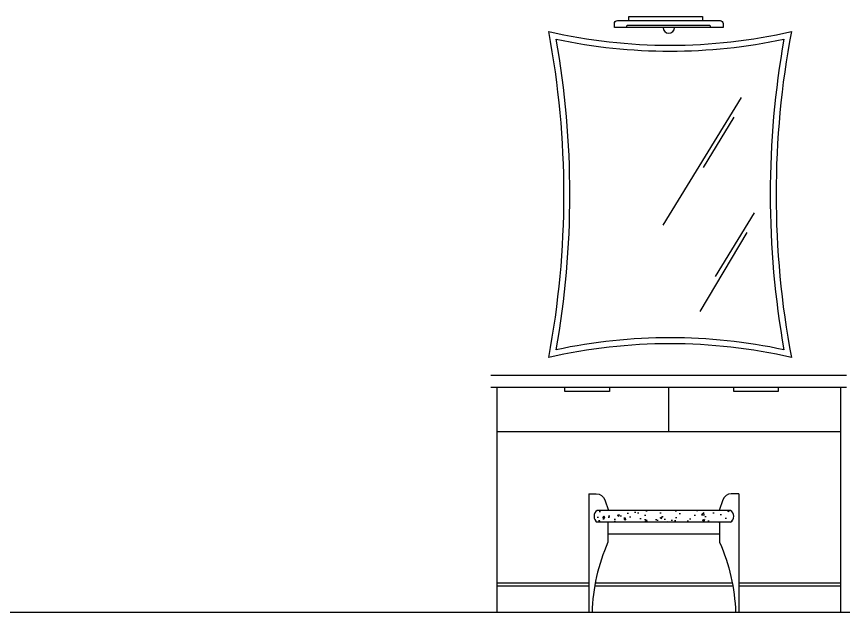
# Model space of a CAD drawing. Header units: inches. Extents: x 8.9 to 51.4, y 11.8 to 36.6.
# Drawn here: x 36.839 to 39.63, y 17.065 to 19.076 of the extents above; entities that cross this region are included whole.
import ezdxf

# ---------------------------------------------------------------- set-up
doc = ezdxf.new("R2010")
doc.units = ezdxf.units.IN
doc.header["$MEASUREMENT"] = 0
for name, color, linetype in [('02', 2, 'Continuous'), ('1', 1, 'Continuous'), ('4', 4, 'Continuous')]:
    doc.layers.add(name, color=color, linetype=linetype)

msp = doc.modelspace()

# ---------------------------------------------------------------- hatches: boundary and pattern name
at = {"layer": '1'}
h = msp.add_hatch(dxfattribs=at)
h.set_pattern_fill('AR-CONC', color=256, scale=0.01, style=0)
h.set_pattern_definition([(50, (57.793535, 39.998417), (0.07172602, -0.00627521), [0.0075, -0.0825]), (355, (57.793535, 39.99842), (-0.01387513, 0.07521921), [0.006, -0.066]), (100.4514, (57.79951, 39.997894), (0.05785094, 0.06894395), [0.00637402, -0.07011421]), (46.1842, (57.793535, 40.01842), (0.1067241, -0.0165519), [0.01125, -0.12375]), (96.6356, (57.80243, 40.01704), (0.09346627, 0.0974118), [0.00956103, -0.1051713]), (351.1842, (57.79354, 40.01842), (0.0934662, 0.09741186), [0.009, -0.099]), (21, (57.803535, 40.013417), (0.0596907, -0.04026189), [0.0075, -0.0825]), (326, (57.803535, 40.01342), (0.02433153, 0.072515), [0.006, -0.066]), (71.4514, (57.80851, 40.01006), (0.08402226, 0.03225305), [0.00637402, -0.07011421]), (37.5, (57.793535, 39.998417), (0.001215986, 0.033289385), [0, -0.0652, 0, -0.067, 0, -0.06625]), (7.5, (57.793535, 39.998417), (0.026306954, 0.03944117), [0, -0.0382, 0, -0.0637, 0, -0.02525]), (327.5, (57.771235, 39.998417), (0.053382244, -0.002255487), [0, -0.025, 0, -0.078, 0, -0.1035]), (317.5, (57.761235, 39.998417), (0.05831862, 0.0100105), [0, -0.0325, 0, -0.0518, 0, -0.0735])])
h.paths.add_polyline_path([(39.249, 17.3697, 0.548605), (39.249, 17.4097), (38.799, 17.4097, 0.530891), (38.799, 17.3697)])

# ---------------------------------------------------------------- linework, layer by layer
at = {"layer": '02'}
for p, q in [((39.2851, 18.8024), (39.0211, 18.372)), ((39.2601, 18.7357), (39.1573, 18.5663)), ((39.3296, 18.4136), (39.1976, 18.1984)), ((39.3046, 18.347), (39.1462, 18.0804)), ((38.4605, 17.1553), (38.7706, 17.1553)), ((38.7929, 17.1553), (39.2552, 17.1553)), ((39.2775, 17.1553), (39.6205, 17.1553))]:
    msp.add_line(p, q, dxfattribs=at)
msp.add_lwpolyline([(39.1815, 19.0387), (39.1815, 19.0418, 0.414214), (39.1775, 19.0458), (38.9022, 19.0458, 0.414214), (38.8982, 19.0418), (38.8982, 19.0387)], format="xyb", dxfattribs=at)
msp.add_lwpolyline([(38.6607, 17.9514, 0.088403), (38.6607, 18.9993, 0.105328), (39.4295, 18.9993, 0.088403), (39.4295, 17.9514, 0.105328)], format="xyb", close=True, dxfattribs=at)
at = {"layer": '1'}
for p, q in [((38.4405, 17.8653), (39.6405, 17.8653)), ((38.4405, 17.8253), (39.6405, 17.8253)), ((38.4605, 17.8253), (38.4605, 17.0653)), ((39.0405, 17.6753), (39.0405, 17.8253)), ((39.6205, 17.8253), (39.6205, 17.0653)), ((38.4605, 17.6753), (39.6205, 17.6753)), ((38.7706, 17.4653), (38.7706, 17.0653)), ((39.2775, 17.4653), (39.2775, 17.0653)), ((39.249, 17.4097), (38.799, 17.4097)), ((39.249, 17.3697), (38.799, 17.3697)), ((39.2125, 17.3297), (38.8356, 17.3297)), ((38.4605, 17.1653), (38.7706, 17.1653)), ((38.7929, 17.1653), (39.2552, 17.1653)), ((39.2775, 17.1653), (39.6205, 17.1653))]:
    msp.add_line(p, q, dxfattribs=at)
for points in [[(38.9055, 19.0622), (38.9055, 19.0756), (39.1546, 19.0756), (39.1546, 19.0622)], [(38.8405, 17.8253), (38.8405, 17.8103), (38.6905, 17.8103), (38.6905, 17.8253)], [(39.4105, 17.8253), (39.4105, 17.8103), (39.2605, 17.8103), (39.2605, 17.8253)]]:
    msp.add_lwpolyline(points, dxfattribs=at)
for points in [[(39.2242, 19.0387), (38.8573, 19.0387), (38.8573, 19.0522, -0.414214), (38.8673, 19.0622), (39.2142, 19.0622, -0.414214), (39.2242, 19.0522)], [(38.6356, 17.9253, 0.09351), (38.6356, 19.0253, 0.113643), (39.4546, 19.0253, 0.09351), (39.4546, 17.9253, 0.113643)]]:
    msp.add_lwpolyline(points, format="xyb", close=True, dxfattribs=at)
for points in [[(38.7706, 17.4653), (38.7963, 17.4653, -0.315035), (38.8245, 17.4456), (38.8376, 17.4097)], [(39.2775, 17.4653), (39.2517, 17.4653, 0.315035), (39.2235, 17.4456), (39.2104, 17.4097)], [(38.8356, 17.3697), (38.8356, 17.302, 0.096973), (38.7819, 17.0653)], [(39.2125, 17.3697), (39.2125, 17.302, -0.096973), (39.2662, 17.0653)]]:
    msp.add_lwpolyline(points, format="xyb", dxfattribs=at)
for centre, radius, start, end in [((39.0408, 19.0387), 0.0194, 180, 0), ((38.8126, 17.3897), 0.0241, 124.0732, 235.9268), ((39.2363, 17.3897), 0.0237, 302.5012, 57.4988)]:
    msp.add_arc(centre, radius, start, end, dxfattribs=at)
at = {"layer": '4'}
msp.add_line((51.0811, 17.0653), (30.7549, 17.0653), dxfattribs=at)

doc.saveas('drawing.dxf')
